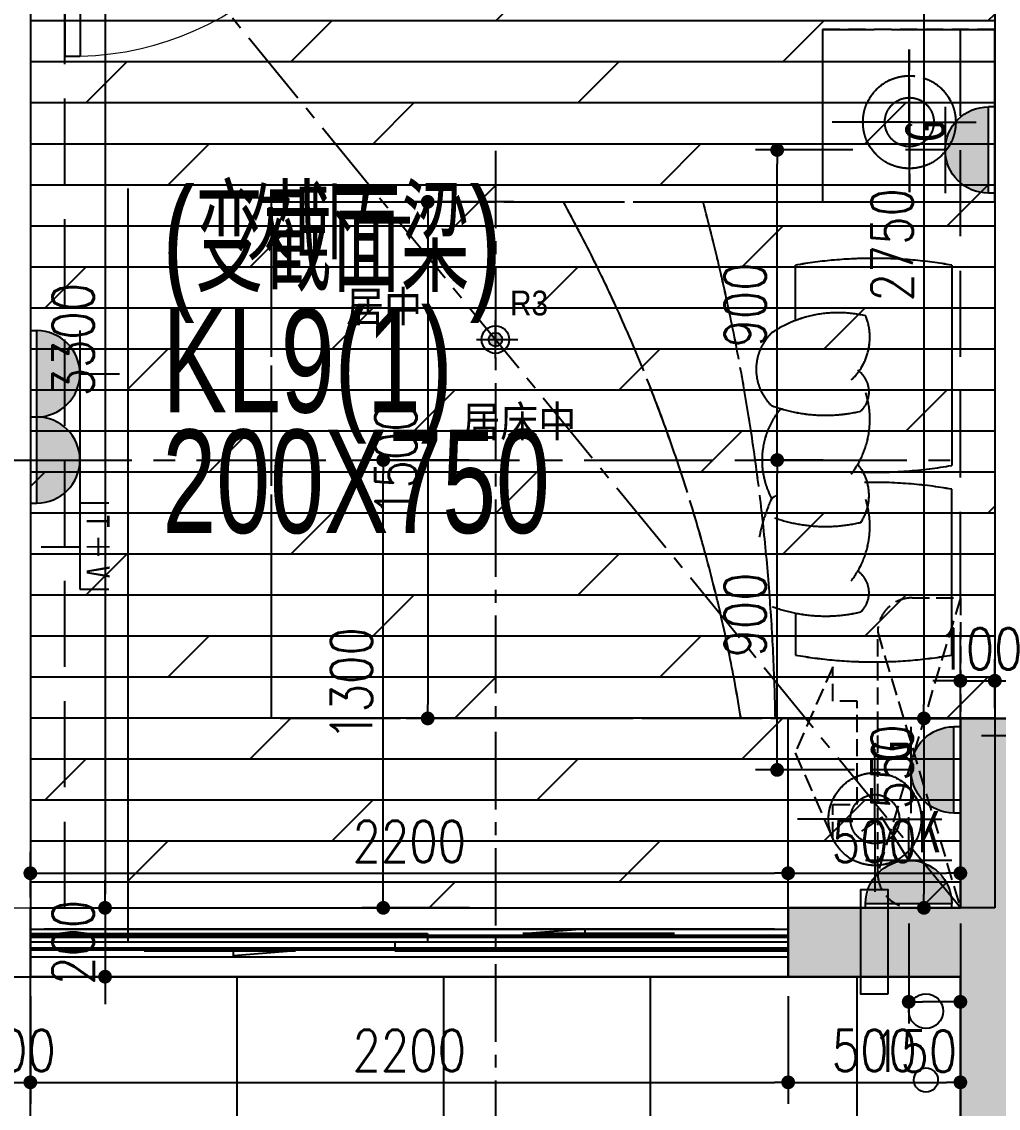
# Model space of a CAD drawing. Header units: inches. Extents: x -2597087 to 134135, y -662679 to 20000.
# Drawn here: x 9745 to 12580, y -17260 to -14104 of the extents above; entities that cross this region are included whole.
import ezdxf
from ezdxf.enums import TextEntityAlignment as Align

# ---------------------------------------------------------------- set-up
doc = ezdxf.new("R2010")
doc.units = ezdxf.units.IN
doc.header["$LTSCALE"] = 100
doc.header["$MEASUREMENT"] = 0
for name, pattern in [('$0$DASH', [0.35, 0.25, -0.1]), ('__DASH', [0.35, 0.25, -0.1]), ('CENTER', [50.8, 31.75, -6.35, 6.35, -6.35]), ('CENTER2', [1.125, 0.75, -0.125, 0.125, -0.125]), ('DASH', [0.35, 0.25, -0.1]), ('DASHDOT2', [12.7, 6.35, -3.175, 0, -3.175]), ('HIDDENX2', [0.75, 0.5, -0.25])]:
    doc.linetypes.add(name, pattern=pattern)
doc.layers.get('0').update_dxf_attribs({"linetype": 'CONTINUOUS'})
doc.layers.get('Defpoints').update_dxf_attribs({"linetype": 'CONTINUOUS'})
for name, color, linetype in [('-04给水图层', 142, 'CENTER'), ('00-墙填充', 8, 'CONTINUOUS'), ('00-墙实线', 6, 'CONTINUOUS'), ('00-梁编号', 2, 'CONTINUOUS'), ('00-梁虚线', 4, 'DASH'), ('Air Conditioner空调机', 147, 'CONTINUOUS'), ('DOOR', 4, 'CONTINUOUS'), ('EQUIP-动力', 3, 'CONTINUOUS'), ('floor', 8, 'CONTINUOUS'), ('PUB_HATCH', 8, 'CONTINUOUS'), ('RC', 1, 'CONTINUOUS'), ('VPIPE-凝结', 99, 'DASH'), ('VPIPE-废水', 91, 'DASH'), ('WALL', 7, 'CONTINUOUS'), ('wall-dim', 3, 'CONTINUOUS'), ('WC', 1, 'CONTINUOUS'), ('天地共', 1, 'CONTINUOUS'), ('天花开线', 4, 'CONTINUOUS'), ('家具', 1, 'DASH'), ('空调', 8, 'CONTINUOUS')]:
    doc.layers.add(name, color=color, linetype=linetype)
doc.layers.add('PUB_TEXT', color=2, linetype='CONTINUOUS', lineweight=0)
doc.layers.add('SEE', color=51, linetype='CONTINUOUS', lineweight=0)
doc.styles.add('_TCH_LABEL', font='COMPLEX', dxfattribs={"bigfont": 'GBCBIG'})
doc.styles.add('st', font='', dxfattribs={"width": 0.7})
doc.styles.get("Standard").update_dxf_attribs({"font": 'txt.shx', "width": 0.8, "bigfont": 'GBCBIG.shx'})
doc.styles.add('STYLE1', font='stylu.ttf')
doc.styles.add('宋体', font='', dxfattribs={"width": 0.8})
doc.styles.add('结构海文', font='haiwenrs2015.shx', dxfattribs={"width": 0.7, "bigfont": 'haiwenhz.shx'})
doc.styles.get('st').set_extended_font_data('SimSun')
doc.styles.get('宋体').set_extended_font_data('SimSun')
doc.dimstyles.new('50', dxfattribs={"dimscale": 50, "dimtxt": 2.4, "dimasz": 0.8, "dimexe": 1.25, "dimexo": 0.6, "dimgap": 0.65, "dimtad": 1, "dimdec": 0, "dimdsep": 46, "dimtxsty": 'Standard', "dimblk1": 'DOT', "dimblk2": 'DOT', "dimsah": 1, "dimcen": 2.5, "dimclrd": 3, "dimclre": 3, "dimclrt": 3, "dimadec": 0, "dimazin": 0, "dimtfac": 1, "dimtdec": 0, "dimtix": 1, "dimtmove": 2, "dimatfit": 0, "dimldrblk": 'DOT', "dimfxl": 5, "dimfxlon": 1, "dimarcsym": 0})

# ---------------------------------------------------------------- blocks, each defined once
blk = doc.blocks.new('$DorLib2D$00000131')
at = {"color": 0, "linetype": 'Continuous'}
for p, q in [((0.15, 0.125), (0.2319, 0.1973)), ((0.2319, 0.1973), (0.2319, 0.125)), ((-0.5, 0.125), (-0.5, 0)), ((0.0192, 0.125), (-0.5, 0.125)), ((0.0192, 0), (0.0192, 0.125)), ((0.35, 0.125), (0.15, 0.125)), ((-0.5, 0), (0.0192, 0)), ((-0.024, 0), (0.5, 0)), ((-0.024, -0.125), (-0.024, 0)), ((0.5, 0), (0.5, -0.125)), ((-0.35, -0.125), (-0.15, -0.125)), ((-0.2319, -0.1973), (-0.2319, -0.125)), ((-0.15, -0.125), (-0.2319, -0.1973)), ((0.5, -0.125), (-0.024, -0.125))]:
    blk.add_line(p, q, dxfattribs=at)
blk = doc.blocks.new('$DorLib2D$00000001')
for p, q in [((0.45, 0.975), (0.5, 0.975)), ((0.45, 0), (0.45, 0.975)), ((0.5, 0), (0.5, 0.975)), ((0.5, 0), (0.45, 0))]:
    blk.add_line(p, q)
at = {"lineweight": 13}
blk.add_arc((0.475, 0), 0.975, 91.4693, 180, dxfattribs=at)
blk = doc.blocks.new('A$C65142D5C')
at = {"layer": '空调', "linetype": 'DASH', "ltscale": 2}
for p, q in [((240, 100), (0, 900)), ((0, 0), (240, 800))]:
    blk.add_line(p, q, dxfattribs=at)
blk.add_lwpolyline([(0, 0), (0, 900), (140, 900, -0.414214), (240, 800), (240, 100, -0.414214), (140, 0)], format="xyb", close=True, dxfattribs=at)
blk.add_lwpolyline([(370, 700), (370, 600), (300, 600), (300, 300), (370, 300), (370, 200), (480, 450)], close=True, dxfattribs=at)
blk = doc.blocks.new('DFG44EWDSDFG')
at = {"layer": 'PUB_HATCH'}
blk.add_hatch(color=6, dxfattribs=at).paths.add_polyline_path([(13069.9, -17777.5), (13069.9, -17577.5), (12669.9, -17577.5), (12669.9, -16127.5), (12469.9, -16127.5), (12469.9, -16677.5), (11969.9, -16677.5), (11969.9, -16877.5), (12469.9, -16877.5), (12469.9, -17777.5)])
at = {"layer": 'Air Conditioner空调机'}
blk.add_lwpolyline([(12259.9, -16927.5), (12259.9, -16624.8), (12179.9, -16624.8), (12179.9, -16927.5)], close=True, dxfattribs=at)
at = {"layer": 'DOOR'}
blk.add_line((11969.9, -16877.5), (9769.9, -16877.5), dxfattribs=at)
at = {"layer": 'SEE'}
blk.add_lwpolyline([(9769.9, -16877.5), (9669.9, -16877.5), (9669.9, -16677.5), (9769.9, -16677.5)], close=True, dxfattribs=at)
at = {"layer": 'VPIPE-凝结', "linetype": 'Continuous'}
blk.add_circle((12369.9, -17177.5), 35, dxfattribs=at)
at = {"layer": 'VPIPE-废水', "linetype": 'Continuous'}
blk.add_circle((12369.9, -16977.5), 50, dxfattribs=at)
at = {"layer": 'WALL'}
for p, q in [((9769.9, -13377.5), (9769.9, -16677.5)), ((12569.9, -13377.5), (12569.9, -16677.5)), ((12669.9, -16127.5), (12469.9, -16127.5)), ((12469.9, -16127.5), (12469.9, -16677.5)), ((9769.9, -16677.5), (9769.9, -16877.5)), ((12569.9, -16677.5), (11969.9, -16677.5)), ((11969.9, -16677.5), (11969.9, -16877.5)), ((9669.9, -16877.5), (9769.9, -16877.5)), ((11969.9, -16877.5), (12469.9, -16877.5)), ((12469.9, -16877.5), (12469.9, -17677.5))]:
    blk.add_line(p, q, dxfattribs=at)
at = {"layer": 'WALL', "color": 7}
for p, q in [((12469.9, -16677.5), (11969.9, -16677.5)), ((11969.9, -16677.5), (11969.9, -16877.5)), ((11969.9, -16877.5), (12469.9, -16877.5)), ((12469.9, -16877.5), (12469.9, -17777.5))]:
    blk.add_line(p, q, dxfattribs=at)
at = {"layer": 'DOOR', "rotation": 180}
for name, p, xscale, yscale, zscale in [('$DorLib2D$00000001', (10319.9, -13327.5), 900, 900, 900), ('$DorLib2D$00000131', (10869.9, -16777.5), 2200, 200, 2200)]:
    blk.add_blockref(name, p, dxfattribs=dict(at, xscale=xscale, yscale=yscale, zscale=zscale))
at = {"layer": '空调', "rotation": 179.9999999066185}
blk.add_blockref('A$C65142D5C', (12469.9, -15777.5), dxfattribs=at)
blk = doc.blocks.new('_Dot')
at = {"color": 0, "linetype": 'ByBlock', "lineweight": -2}
blk.add_line((-0.5, 0), (-1, 0), dxfattribs=at)
at = {"color": 0, "linetype": 'ByBlock', "const_width": 0.5}
blk.add_lwpolyline([(-0.25, 0, 1), (0.25, 0, 1)], format="xyb", close=True, dxfattribs=at)
blk = doc.blocks.new('*D424')
at = {"layer": 'Defpoints', "color": 0, "transparency": 16777216}
for p in [(11520, -14627.5), (10923.5, -16127.5), (11520, -16127.5)]:
    blk.add_point(p, dxfattribs=at)
at = {"layer": 'WC', "color": 3, "lineweight": -2, "transparency": 16777216}
for p, q in [((11173.5, -14627.5), (10861, -14627.5)), ((10923.5, -14667.5), (10923.5, -16087.5)), ((11173.5, -16127.5), (10861, -16127.5))]:
    blk.add_line(p, q, dxfattribs=at)
at = {"layer": 'WC', "color": 3, "lineweight": -2, "transparency": 16777216, "xscale": 40, "yscale": 40, "zscale": 40}
for p, rotation in [((10923.5, -14627.5), 90), ((10923.5, -16127.5), 270)]:
    blk.add_blockref('_Dot', p, dxfattribs=dict(at, rotation=rotation))
at = {"layer": 'WC', "color": 3, "transparency": 16777216, "insert": (10831, -15377.5), "char_height": 120, "attachment_point": 5, "rotation": 90}
blk.add_mtext('1500', dxfattribs=at)
blk = doc.blocks.new('$2134')
h = blk.add_hatch(color=250)
h.dxf.hatch_style = 1
edge = h.paths.add_edge_path()
edge.add_arc((12324.7, 10810.7), 20, 0, 360)
at = {"color": 1}
for p, q in [((12324.7, 10755.7), (12324.7, 10865.7)), ((12269.7, 10810.7), (12389.6, 10810.7))]:
    blk.add_line(p, q, dxfattribs=at)
for radius in [40, 20]:
    blk.add_circle((12324.7, 10810.7), radius, dxfattribs=at)
blk = doc.blocks.new('DREGFDS34DFDFDFFDDFDF')
at = {"layer": 'EQUIP-动力', "color": 8, "linetype": '__DASH', "ltscale": 10}
for p, q in [((40589.2, -14127.5), (40089.2, -14127.5)), ((40089.2, -14127.5), (40089.2, -14627.5)), ((40589.2, -14627.5), (40589.2, -14127.5)), ((40341, -14396), (40341, -14184.9)), ((40348.1, -14396), (40116.7, -14396)), ((40341, -14396), (40341, -14599.2)), ((40348.1, -14396), (40535, -14396)), ((38489.3, -16127.5), (38489.3, -14627.5)), ((38489.3, -14627.5), (40589.2, -14627.5)), ((40089.2, -14627.5), (40589.2, -14627.5)), ((40589.2, -14627.5), (40589.2, -14627.5)), ((40589.2, -14627.5), (40589.2, -16127.5)), ((40010.6, -14972), (40010.6, -14811.6)), ((40464, -14811.6), (40464, -15392.8)), ((40464, -15943.3), (40464, -15462.1)), ((40010.6, -15821.7), (40010.6, -15943.3)), ((40589.2, -16127.5), (38489.3, -16127.5)), ((39989.2, -16127.5), (40489.2, -16127.5)), ((39989.2, -16677.5), (39989.2, -16127.5)), ((40489.2, -16127.5), (40489.2, -16677.5)), ((40241, -16419.9), (40241, -16216.6)), ((40248.1, -16419.9), (40016.7, -16419.9)), ((40241, -16419.9), (40241, -16630.9)), ((40248.1, -16419.9), (40435, -16419.9)), ((40489.2, -16677.5), (39989.2, -16677.5))]:
    blk.add_line(p, q, dxfattribs=at)
for centre, radius in [((40341, -14396), 134.6), ((40341, -14396), 71.1), ((40241, -16419.9), 134.6), ((40241, -16419.9), 71.1)]:
    blk.add_circle(centre, radius, dxfattribs=at)
for centre, radius, start, end in [((35245.4, -16872.2), 4666.7, 9.1833, 28.7518), ((33689.7, -16238.7), 6263.5, 1.01797, 14.90698), ((40237.3, -16086.2), 1294.7, 79.916, 100.084), ((40133.8, -15294.4), 345.1, 76.4447, 123.8917), ((40056.4, -15020.6), 169.9, 313.0537, 21.3114), ((40043.4, -15113.9), 147.1, 133.9253, 225.2804), ((40147.4, -15179.5), 76.7, 313.3749, 55.071), ((39966.4, -15259.1), 260, 322.3924, 17.2793), ((40147.7, -15377.8), 234.3, 140.2181, 208.2991), ((40097.3, -14803), 444.3, 249.2401, 283.3666), ((40083.9, -15479.7), 140.2, 325.948, 39.9987), ((40237.3, -14118.2), 1294.7, 268.3992, 280.084), ((40237.3, -16736.8), 1294.7, 79.916, 91.1525), ((40393.6, -15695.7), 497.3, 155.4242, 169.0902), ((40133.8, -15775.4), 345.1, 121.5334, 123.8917), ((39966.4, -15569.1), 260, 322.3924, 17.2793), ((40097.3, -15125.9), 444.3, 250.5323, 283.3666), ((40147.4, -15762.5), 76.7, 313.3749, 55.071), ((40097.3, -15386), 444.3, 249.7972, 283.3666), ((40237.3, -14668.7), 1294.7, 259.916, 280.084)]:
    blk.add_arc(centre, radius, start, end, dxfattribs=at)
blk = doc.blocks.new('*D497')
at = {"layer": 'Defpoints', "color": 0, "transparency": 16777216}
for p in [(11938, -15377.2), (12101.6, -15377.2), (12192.2, -16277)]:
    blk.add_point(p, dxfattribs=at)
at = {"layer": 'EQUIP-动力', "color": 3, "lineweight": -2, "transparency": 16777216}
for p, q in [((12071.6, -15377.2), (11875.5, -15377.2)), ((11938, -16237), (11938, -15417.2)), ((12162.2, -16277), (11875.5, -16277))]:
    blk.add_line(p, q, dxfattribs=at)
at = {"layer": 'EQUIP-动力', "color": 3, "lineweight": -2, "transparency": 16777216, "xscale": 40, "yscale": 40, "zscale": 40}
for p, rotation in [((11938, -15377.2), 90), ((11938, -16277), 270)]:
    blk.add_blockref('_Dot', p, dxfattribs=dict(at, rotation=rotation))
at = {"layer": 'EQUIP-动力', "color": 3, "transparency": 16777216, "insert": (11845.5, -15827.1), "char_height": 120, "attachment_point": 5, "rotation": 90}
blk.add_mtext('900', dxfattribs=at)
blk = doc.blocks.new('*D498')
at = {"layer": 'Defpoints', "color": 0, "transparency": 16777216}
for p in [(11938, -14476.8), (12188, -14476.8), (12101.6, -15377.2)]:
    blk.add_point(p, dxfattribs=at)
at = {"layer": 'EQUIP-动力', "color": 3, "lineweight": -2, "transparency": 16777216}
for p, q in [((12158, -14476.8), (11875.5, -14476.8)), ((11938, -15337.2), (11938, -14516.8)), ((12071.6, -15377.2), (11875.5, -15377.2))]:
    blk.add_line(p, q, dxfattribs=at)
at = {"layer": 'EQUIP-动力', "color": 3, "lineweight": -2, "transparency": 16777216, "xscale": 40, "yscale": 40, "zscale": 40}
for p, rotation in [((11938, -14476.8), 90), ((11938, -15377.2), 270)]:
    blk.add_blockref('_Dot', p, dxfattribs=dict(at, rotation=rotation))
at = {"layer": 'EQUIP-动力', "color": 3, "transparency": 16777216, "insert": (11845.5, -14927), "char_height": 120, "attachment_point": 5, "rotation": 90}
blk.add_mtext('900', dxfattribs=at)
blk = doc.blocks.new('safre2cdas')
at = {"linetype": 'ByBlock', "lineweight": -2}
h = blk.add_hatch(color=0, dxfattribs=at)
edge = h.paths.add_edge_path()
edge.add_ellipse((-141.7, 0), major_axis=(-88.6, 88.6), ratio=1, start_angle=135, end_angle=315, ccw=False)
edge.add_line((-141.7, -125.2), (-141.7, 125.2))
at = {"color": 0, "linetype": 'ByBlock', "lineweight": -2}
for p, q in [((-160.3, 125.2), (-141.7, 125.2)), ((-141.7, 125.2), (-141.7, -125.2)), ((-16.4, -125.2), (-16.4, 125.2)), ((-16.4, 0), (98.6, 0)), ((-160.3, -125.2), (-141.7, -125.2))]:
    blk.add_line(p, q, dxfattribs=at)
at = {"color": 0, "linetype": 'ByBlock', "lineweight": -2, "extrusion": (0, 0, -1)}
blk.add_ellipse((-141.7, 0), major_axis=(88.6, 88.6), ratio=1, start_param=-0.785398, end_param=2.356194, dxfattribs=at)
blk = doc.blocks.new('PCG7')
at = {"color": 0, "linetype": 'ByBlock', "lineweight": -2}
for p, q in [((-120, 675), (-120, 300)), ((996, 300), (996, 675)), ((-120, 300), (996, 300)), ((450, 300), (450, -201))]:
    blk.add_line(p, q, dxfattribs=at)
at = {"color": 0, "linetype": 'ByBlock', "lineweight": -2, "style": '宋体', "width": 0.8}
for s, p in [('T', (33, 386)), ('＋', (282, 385)), ('V', (690, 386))]:
    blk.add_text(s, height=300, dxfattribs=at).set_placement(p)
blk = doc.blocks.new('ERYUII')
at = {"layer": 'EQUIP-动力'}
blk.add_blockref('safre2cdas', (15061.3, 7091.6), dxfattribs=at)
at = {"layer": 'EQUIP-动力', "style": '宋体', "width": 0.8}
blk.add_text('G', height=115.1, rotation=270.0003, dxfattribs=at).set_placement((15102.8, 7037.3), align=Align.MIDDLE_CENTER)
blk = doc.blocks.new('*D499')
at = {"layer": 'Defpoints', "color": 0, "transparency": 16777216}
for p in [(10794.4, -15377.2), (11073.8, -15377.2), (11224.5, -16677.5)]:
    blk.add_point(p, dxfattribs=at)
at = {"layer": 'EQUIP-动力', "color": 3, "lineweight": -2, "transparency": 16777216}
for p, q in [((11043.8, -15377.2), (10731.9, -15377.2)), ((10794.4, -16637.5), (10794.4, -15417.2)), ((11044.4, -16677.5), (10731.9, -16677.5))]:
    blk.add_line(p, q, dxfattribs=at)
at = {"layer": 'EQUIP-动力', "color": 3, "lineweight": -2, "transparency": 16777216, "xscale": 40, "yscale": 40, "zscale": 40}
for p, rotation in [((10794.4, -15377.2), 90), ((10794.4, -16677.5), 270)]:
    blk.add_blockref('_Dot', p, dxfattribs=dict(at, rotation=rotation))
at = {"layer": 'EQUIP-动力', "color": 3, "transparency": 16777216, "insert": (10701.9, -16027.3), "char_height": 120, "attachment_point": 5, "rotation": 90}
blk.add_mtext('1300', dxfattribs=at)
blk = doc.blocks.new('HJ1')
for p, q in [((-337.8, 478), (-337.8, 444.2)), ((-337.8, 444.2), (337.8, 444.2)), ((337.8, 478), (337.8, 444.2)), ((337.8, 106.4), (-337.8, 106.4)), ((0, 106.4), (-209.3, -232)), ((0, 106.4), (0, -231.4)), ((-209.3, -232), (-370.8, -122.7))]:
    blk.add_line(p, q)
blk.add_arc((0, 444.2), 337.8, 180, 0)
for points in [[(292.6, 275.3), (-292.6, 275.3), (337.8, 444.2), (-337.8, 444.2)], [(168.9, 151.7), (-168.9, 151.7), (292.6, 275.3), (-292.6, 275.3)], [(0, 106.4), (0, 106.4), (168.9, 151.7), (-168.9, 151.7)]]:
    blk.add_solid(points)
at = {"style": '_TCH_LABEL', "flags": 9}
blk.add_attdef('A', (0, -231.4), '', height=0.0135, dxfattribs=at)
blk = doc.blocks.new('*D500')
at = {"layer": 'Defpoints', "color": 0, "transparency": 16777216}
for p in [(12319.9, -16692.9), (12469.9, -16692.9), (12319.9, -16950.4)]:
    blk.add_point(p, dxfattribs=at)
at = {"layer": 'EQUIP-动力', "color": 3, "lineweight": -2, "transparency": 16777216}
for p, q in [((12319.9, -16722.9), (12319.9, -17012.9)), ((12469.9, -16722.9), (12469.9, -17012.9)), ((12429.9, -16950.4), (12359.9, -16950.4))]:
    blk.add_line(p, q, dxfattribs=at)
at = {"layer": 'EQUIP-动力', "color": 3, "lineweight": -2, "transparency": 16777216, "xscale": 40, "yscale": 40, "zscale": 40, "rotation": 180}
blk.add_blockref('_Dot', (12319.9, -16950.4), dxfattribs=at)
at = {"layer": 'EQUIP-动力', "color": 3, "lineweight": -2, "transparency": 16777216, "xscale": 40, "yscale": 40, "zscale": 40}
blk.add_blockref('_Dot', (12469.9, -16950.4), dxfattribs=at)
at = {"layer": 'EQUIP-动力', "color": 3, "transparency": 16777216, "insert": (12337.2, -17094.1), "char_height": 120, "attachment_point": 5}
blk.add_mtext('150', dxfattribs=at)
blk = doc.blocks.new('h54h5h56j56')
at = {"layer": '-04给水图层', "color": 8, "linetype": '$0$DASH', "ltscale": 5}
for p, q in [((35975.1, 10546.2), (35475.1, 10546.2)), ((35475.1, 10546.2), (35475.1, 10046.3)), ((35975.1, 10046.3), (35975.1, 10546.2)), ((35727, 10277.8), (35727, 10488.8)), ((35734.1, 10277.8), (35502.6, 10277.8)), ((35727, 10277.8), (35727, 10074.5)), ((35734.1, 10277.8), (35920.9, 10277.8)), ((33875.2, 8546.3), (33875.2, 10046.3)), ((33875.2, 10046.3), (35975.1, 10046.3)), ((35475.1, 10046.3), (35975.1, 10046.3)), ((35975.1, 10046.3), (35975.1, 10046.3)), ((35975.1, 10046.3), (35975.1, 8546.3)), ((35396.6, 9701.7), (35396.6, 9862.1)), ((35850, 9862.1), (35850, 9280.9)), ((35850, 8730.4), (35850, 9211.6)), ((35396.6, 8852), (35396.6, 8730.4)), ((35975.1, 8546.3), (33875.2, 8546.3)), ((35375.1, 8546.3), (35875.1, 8546.3)), ((35375.1, 7996.3), (35375.1, 8546.3)), ((35875.1, 8546.3), (35875.1, 7996.3)), ((35627, 8253.9), (35627, 8457.1)), ((35634.1, 8253.9), (35402.6, 8253.9)), ((35627, 8253.9), (35627, 8042.8)), ((35634.1, 8253.9), (35820.9, 8253.9)), ((35875.1, 7996.3), (35375.1, 7996.3))]:
    blk.add_line(p, q, dxfattribs=at)
for centre, radius in [((35727, 10277.8), 134.6), ((35727, 10277.8), 71.1), ((35627, 8253.9), 134.6), ((35627, 8253.9), 71.1)]:
    blk.add_circle(centre, radius, dxfattribs=at)
for centre, radius, start, end in [((30631.3, 7801.5), 4666.7, 9.1833, 28.7518), ((29075.6, 8435), 6263.5, 1.01797, 14.90698), ((35623.3, 8587.5), 1294.7, 79.916, 100.084), ((35519.7, 9379.3), 345.1, 76.4447, 123.8917), ((35442.4, 9653.1), 169.9, 313.0537, 21.3114), ((35429.3, 9559.9), 147.1, 133.9253, 225.2804), ((35533.3, 9494.3), 76.7, 313.3749, 55.071), ((35352.4, 9414.6), 260, 322.3924, 17.2793), ((35533.6, 9295.9), 234.3, 140.2181, 208.2991), ((35483.3, 9870.8), 444.3, 249.2401, 283.3666), ((35469.8, 9194), 140.2, 325.948, 39.9987), ((35623.3, 10555.6), 1294.7, 268.3992, 280.084), ((35623.3, 7937), 1294.7, 79.916, 91.1525), ((35779.6, 8978), 497.3, 155.4242, 169.0902), ((35519.7, 8898.3), 345.1, 121.5334, 123.8917), ((35352.4, 9104.6), 260, 322.3924, 17.2793), ((35483.3, 9547.8), 444.3, 250.5323, 283.3666), ((35533.3, 8911.2), 76.7, 313.3749, 55.071), ((35483.3, 9287.7), 444.3, 249.7972, 283.3666), ((35623.3, 10005.1), 1294.7, 259.916, 280.084)]:
    blk.add_arc(centre, radius, start, end, dxfattribs=at)
blk = doc.blocks.new('*D649')
at = {"layer": 'Defpoints', "color": 0, "transparency": 16777216}
for p in [(11969.9, -16577), (9769.9, -16677.5), (11969.9, -16677.5)]:
    blk.add_point(p, dxfattribs=at)
at = {"layer": 'wall-dim', "color": 3, "lineweight": -2, "transparency": 16777216}
for p, q in [((9769.9, -16647.5), (9769.9, -16514.5)), ((11969.9, -16647.5), (11969.9, -16514.5)), ((9809.9, -16577), (11929.9, -16577))]:
    blk.add_line(p, q, dxfattribs=at)
at = {"layer": 'wall-dim', "color": 3, "lineweight": -2, "transparency": 16777216, "xscale": 40, "yscale": 40, "zscale": 40, "rotation": 180}
blk.add_blockref('_Dot', (9769.9, -16577), dxfattribs=at)
at = {"layer": 'wall-dim', "color": 3, "lineweight": -2, "transparency": 16777216, "xscale": 40, "yscale": 40, "zscale": 40}
blk.add_blockref('_Dot', (11969.9, -16577), dxfattribs=at)
at = {"layer": 'wall-dim', "color": 3, "transparency": 16777216, "insert": (10869.9, -16484.5), "char_height": 120, "attachment_point": 5}
blk.add_mtext('2200', dxfattribs=at)
blk = doc.blocks.new('*D650')
at = {"layer": 'Defpoints', "color": 0, "transparency": 16777216}
for p in [(12469.9, -16577), (11969.9, -16677.5), (12469.9, -16677.5)]:
    blk.add_point(p, dxfattribs=at)
at = {"layer": 'wall-dim', "color": 3, "lineweight": -2, "transparency": 16777216}
for p, q in [((11969.9, -16647.5), (11969.9, -16514.5)), ((12469.9, -16647.5), (12469.9, -16514.5)), ((12009.9, -16577), (12429.9, -16577))]:
    blk.add_line(p, q, dxfattribs=at)
at = {"layer": 'wall-dim', "color": 3, "lineweight": -2, "transparency": 16777216, "xscale": 40, "yscale": 40, "zscale": 40, "rotation": 180}
blk.add_blockref('_Dot', (11969.9, -16577), dxfattribs=at)
at = {"layer": 'wall-dim', "color": 3, "lineweight": -2, "transparency": 16777216, "xscale": 40, "yscale": 40, "zscale": 40}
blk.add_blockref('_Dot', (12469.9, -16577), dxfattribs=at)
at = {"layer": 'wall-dim', "color": 3, "transparency": 16777216, "insert": (12219.9, -16484.5), "char_height": 120, "attachment_point": 5}
blk.add_mtext('500', dxfattribs=at)
blk = doc.blocks.new('*D653')
at = {"layer": 'Defpoints', "color": 0, "transparency": 16777216}
for p in [(9669.9, -16877.5), (9769.9, -16877.5), (9769.9, -17184.2)]:
    blk.add_point(p, dxfattribs=at)
at = {"layer": 'wall-dim', "color": 3, "lineweight": -2, "transparency": 16777216}
for p, q in [((9669.9, -16934.2), (9669.9, -17246.7)), ((9769.9, -16934.2), (9769.9, -17246.7)), ((9629.9, -17184.2), (9589.9, -17184.2)), ((9669.9, -17184.2), (9769.9, -17184.2)), ((9809.9, -17184.2), (9849.9, -17184.2))]:
    blk.add_line(p, q, dxfattribs=at)
at = {"layer": 'wall-dim', "color": 3, "lineweight": -2, "transparency": 16777216, "xscale": 40, "yscale": 40, "zscale": 40}
blk.add_blockref('_Dot', (9669.9, -17184.2), dxfattribs=at)
at = {"layer": 'wall-dim', "color": 3, "lineweight": -2, "transparency": 16777216, "xscale": 40, "yscale": 40, "zscale": 40, "rotation": 180}
blk.add_blockref('_Dot', (9769.9, -17184.2), dxfattribs=at)
at = {"layer": 'wall-dim', "color": 3, "transparency": 16777216, "insert": (9719.9, -17091.7), "char_height": 120, "attachment_point": 5}
blk.add_mtext('100', dxfattribs=at)
blk = doc.blocks.new('*D654')
at = {"layer": 'Defpoints', "color": 0, "transparency": 16777216}
for p in [(9769.9, -16877.5), (11969.9, -16877.5), (11969.9, -17184.2)]:
    blk.add_point(p, dxfattribs=at)
at = {"layer": 'wall-dim', "color": 3, "lineweight": -2, "transparency": 16777216}
for p, q in [((9769.9, -16934.2), (9769.9, -17246.7)), ((11969.9, -16934.2), (11969.9, -17246.7)), ((9809.9, -17184.2), (11929.9, -17184.2))]:
    blk.add_line(p, q, dxfattribs=at)
at = {"layer": 'wall-dim', "color": 3, "lineweight": -2, "transparency": 16777216, "xscale": 40, "yscale": 40, "zscale": 40, "rotation": 180}
blk.add_blockref('_Dot', (9769.9, -17184.2), dxfattribs=at)
at = {"layer": 'wall-dim', "color": 3, "lineweight": -2, "transparency": 16777216, "xscale": 40, "yscale": 40, "zscale": 40}
blk.add_blockref('_Dot', (11969.9, -17184.2), dxfattribs=at)
at = {"layer": 'wall-dim', "color": 3, "transparency": 16777216, "insert": (10869.9, -17091.7), "char_height": 120, "attachment_point": 5}
blk.add_mtext('2200', dxfattribs=at)
blk = doc.blocks.new('*D655')
at = {"layer": 'Defpoints', "color": 0, "transparency": 16777216}
for p in [(11969.9, -16877.5), (12469.9, -16877.5), (12469.9, -17184.2)]:
    blk.add_point(p, dxfattribs=at)
at = {"layer": 'wall-dim', "color": 3, "lineweight": -2, "transparency": 16777216}
for p, q in [((11969.9, -16934.2), (11969.9, -17246.7)), ((12469.9, -16934.2), (12469.9, -17246.7)), ((12009.9, -17184.2), (12429.9, -17184.2))]:
    blk.add_line(p, q, dxfattribs=at)
at = {"layer": 'wall-dim', "color": 3, "lineweight": -2, "transparency": 16777216, "xscale": 40, "yscale": 40, "zscale": 40, "rotation": 180}
blk.add_blockref('_Dot', (11969.9, -17184.2), dxfattribs=at)
at = {"layer": 'wall-dim', "color": 3, "lineweight": -2, "transparency": 16777216, "xscale": 40, "yscale": 40, "zscale": 40}
blk.add_blockref('_Dot', (12469.9, -17184.2), dxfattribs=at)
at = {"layer": 'wall-dim', "color": 3, "transparency": 16777216, "insert": (12219.9, -17091.7), "char_height": 120, "attachment_point": 5}
blk.add_mtext('500', dxfattribs=at)
blk = doc.blocks.new('*D661')
at = {"layer": 'Defpoints', "color": 0, "transparency": 16777216}
for p in [(12569.9, -13377.5), (12364, -16127.5), (12569.9, -16127.5)]:
    blk.add_point(p, dxfattribs=at)
at = {"layer": 'wall-dim', "color": 3, "lineweight": -2, "transparency": 16777216}
for p, q in [((12539.9, -13377.5), (12301.5, -13377.5)), ((12364, -13417.5), (12364, -16087.5)), ((12539.9, -16127.5), (12301.5, -16127.5))]:
    blk.add_line(p, q, dxfattribs=at)
at = {"layer": 'wall-dim', "color": 3, "lineweight": -2, "transparency": 16777216, "xscale": 40, "yscale": 40, "zscale": 40}
for p, rotation in [((12364, -13377.5), 90), ((12364, -16127.5), 270)]:
    blk.add_blockref('_Dot', p, dxfattribs=dict(at, rotation=rotation))
at = {"layer": 'wall-dim', "color": 3, "transparency": 16777216, "insert": (12271.5, -14752.5), "char_height": 120, "attachment_point": 5, "rotation": 90}
blk.add_mtext('2750', dxfattribs=at)
blk = doc.blocks.new('*D662')
at = {"layer": 'Defpoints', "color": 0, "transparency": 16777216}
for p in [(12569.9, -16127.5), (12364, -16677.5), (12469.9, -16677.5)]:
    blk.add_point(p, dxfattribs=at)
at = {"layer": 'wall-dim', "color": 3, "lineweight": -2, "transparency": 16777216}
for p, q in [((12539.9, -16127.5), (12301.5, -16127.5)), ((12364, -16167.5), (12364, -16637.5)), ((12439.9, -16677.5), (12301.5, -16677.5))]:
    blk.add_line(p, q, dxfattribs=at)
at = {"layer": 'wall-dim', "color": 3, "lineweight": -2, "transparency": 16777216, "xscale": 40, "yscale": 40, "zscale": 40}
for p, rotation in [((12364, -16127.5), 90), ((12364, -16677.5), 270)]:
    blk.add_blockref('_Dot', p, dxfattribs=dict(at, rotation=rotation))
at = {"layer": 'wall-dim', "color": 3, "transparency": 16777216, "insert": (12271.5, -16267.9), "char_height": 120, "attachment_point": 5, "rotation": 90}
blk.add_mtext('550', dxfattribs=at)
blk = doc.blocks.new('*D663')
at = {"layer": 'Defpoints', "color": 0, "transparency": 16777216}
for p in [(12569.9, -16018.2), (12469.9, -16127.5), (12569.9, -16127.5)]:
    blk.add_point(p, dxfattribs=at)
at = {"layer": 'wall-dim', "color": 3, "lineweight": -2, "transparency": 16777216}
for p, q in [((12469.9, -16097.5), (12469.9, -15955.7)), ((12569.9, -16097.5), (12569.9, -15955.7)), ((12429.9, -16018.2), (12389.9, -16018.2)), ((12469.9, -16018.2), (12569.9, -16018.2)), ((12609.9, -16018.2), (12649.9, -16018.2))]:
    blk.add_line(p, q, dxfattribs=at)
at = {"layer": 'wall-dim', "color": 3, "lineweight": -2, "transparency": 16777216, "xscale": 40, "yscale": 40, "zscale": 40}
blk.add_blockref('_Dot', (12469.9, -16018.2), dxfattribs=at)
at = {"layer": 'wall-dim', "color": 3, "lineweight": -2, "transparency": 16777216, "xscale": 40, "yscale": 40, "zscale": 40, "rotation": 180}
blk.add_blockref('_Dot', (12569.9, -16018.2), dxfattribs=at)
at = {"layer": 'wall-dim', "color": 3, "transparency": 16777216, "insert": (12526.8, -15925.7), "char_height": 120, "attachment_point": 5}
blk.add_mtext('100', dxfattribs=at)
blk = doc.blocks.new('*D665')
at = {"layer": 'Defpoints', "color": 0, "transparency": 16777216}
for p in [(9769.9, -13377.5), (9769.9, -16677.5), (9986.8, -16677.5)]:
    blk.add_point(p, dxfattribs=at)
at = {"layer": 'wall-dim', "color": 3, "lineweight": -2, "transparency": 16777216}
for p, q in [((9799.9, -13377.5), (10049.3, -13377.5)), ((9986.8, -13417.5), (9986.8, -16637.5)), ((9799.9, -16677.5), (10049.3, -16677.5))]:
    blk.add_line(p, q, dxfattribs=at)
at = {"layer": 'wall-dim', "color": 3, "lineweight": -2, "transparency": 16777216, "xscale": 40, "yscale": 40, "zscale": 40}
for p, rotation in [((9986.8, -13377.5), 90), ((9986.8, -16677.5), 270)]:
    blk.add_blockref('_Dot', p, dxfattribs=dict(at, rotation=rotation))
at = {"layer": 'wall-dim', "color": 3, "transparency": 16777216, "insert": (9894.3, -15027.5), "char_height": 120, "attachment_point": 5, "rotation": 90}
blk.add_mtext('3300', dxfattribs=at)
blk = doc.blocks.new('*D666')
at = {"layer": 'Defpoints', "color": 0, "transparency": 16777216}
for p in [(9769.9, -16677.5), (9769.9, -16877.5), (9986.8, -16877.5)]:
    blk.add_point(p, dxfattribs=at)
at = {"layer": 'wall-dim', "color": 3, "lineweight": -2, "transparency": 16777216}
for p, q in [((9986.8, -16637.5), (9986.8, -16597.5)), ((9799.9, -16677.5), (10049.3, -16677.5)), ((9986.8, -16677.5), (9986.8, -16877.5)), ((9799.9, -16877.5), (10049.3, -16877.5)), ((9986.8, -16917.5), (9986.8, -16957.5))]:
    blk.add_line(p, q, dxfattribs=at)
at = {"layer": 'wall-dim', "color": 3, "lineweight": -2, "transparency": 16777216, "xscale": 40, "yscale": 40, "zscale": 40}
for p, rotation in [((9986.8, -16677.5), 270), ((9986.8, -16877.5), 90)]:
    blk.add_blockref('_Dot', p, dxfattribs=dict(at, rotation=rotation))
at = {"layer": 'wall-dim', "color": 3, "transparency": 16777216, "insert": (9894.3, -16777.5), "char_height": 120, "attachment_point": 5, "rotation": 90}
blk.add_mtext('200', dxfattribs=at)
blk = doc.blocks.new('GTDEHD')
at = {"layer": '00-墙填充', "color": 8}
for points in [[(108910.8, -24631.4), (109110.8, -24631.4), (108910.8, -26281.4), (109110.8, -26081.4)], [(108410.8, -25181.4), (108410.8, -25381.4), (108910.8, -25181.4), (108910.8, -25381.4)]]:
    blk.add_solid(points, dxfattribs=at)
at = {"layer": '00-墙实线', "color": 8}
for p, q in [((108910.8, -25181.4), (108910.8, -24631.4)), ((108910.8, -24631.4), (109110.8, -24631.4)), ((108410.8, -25381.4), (108410.8, -25181.4)), ((108410.8, -25181.4), (108910.8, -25181.4)), ((108910.8, -25181.4), (108910.8, -25181.4)), ((108910.8, -25381.4), (108410.8, -25381.4)), ((108910.8, -26281.4), (108910.8, -25381.4))]:
    blk.add_line(p, q, dxfattribs=at)
at = {"layer": '00-梁编号', "color": 8}
blk.add_line((106494.4, -25281.4), (106494.4, -23092.9), dxfattribs=at)
at = {"layer": '00-梁虚线', "color": 8, "ltscale": 10}
for p, q in [((108910.8, -24631.4), (108910.8, -18531.4)), ((106310.8, -25181.4), (106310.8, -19581.4)), ((106310.8, -25181.4), (108410.8, -25181.4))]:
    blk.add_line(p, q, dxfattribs=at)
at = {"layer": '00-梁编号', "color": 8, "style": '结构海文', "width": 0.7}
for s, p in [('(变截面梁)', (106594.4, -23392.9)), ('KL9(1)', (106594.4, -23742.9)), ('200X750', (106594.4, -24092.9))]:
    blk.add_text(s, height=300, dxfattribs=at).set_placement(p)

msp = doc.modelspace()

# ---------------------------------------------------------------- hatches: boundary and pattern name
at = {"layer": 'floor'}
h = msp.add_hatch(dxfattribs=at)
h.set_pattern_fill('DOLMIT', color=256, scale=150, style=0)
h.set_pattern_definition([(0, (12669.92, -12077.45), (3e-14, 119.0613), []), (45, (12669.9, -12077.45), (-238.122, 238.122), [168.378, -336.756])])
h.paths.add_polyline_path([(9769.915, -13377.452), (12569.915, -13377.452), (12569.915, -16127.452), (12469.915, -16127.452), (12469.915, -16677.452), (9769.915, -16677.452)])
h = msp.add_hatch(dxfattribs=at)
h.set_pattern_fill('_USER', color=256, scale=600, double=1, pattern_type=0)
h.set_pattern_definition([(0, (7369.9, -17327.45), (0, 600), []), (90, (7369.9, -17327.45), (-600, 4e-14), [])])
h.paths.add_polyline_path([(6769.915, -16877.452), (12469.915, -16877.452), (12469.915, -18227.452), (6769.915, -18227.452)])

# ---------------------------------------------------------------- linework, layer by layer
at = {"layer": 'EQUIP-动力', "color": 4, "linetype": 'CENTER2', "ltscale": 5}
for points in [[(9689.915, -15377.489), (12449.915, -15377.489)], [(12531.723, -16177.452), (16254.028, -16177.452)]]:
    msp.add_lwpolyline(points, dxfattribs=at)
at = {"layer": 'floor', "color": 1}
for p, q in [((9769.915, -16739.381), (11969.915, -16739.381)), ((9769.915, -16819.381), (11969.915, -16819.381))]:
    msp.add_line(p, q, dxfattribs=at)
at = {"layer": 'floor', "color": 8}
for p, q in [((9769.915, -16756.882), (11969.915, -16756.882)), ((9769.915, -16762.538), (11969.915, -16762.538)), ((9769.915, -16793.801), (11969.915, -16793.801)), ((9769.915, -16799.458), (11969.915, -16799.458))]:
    msp.add_line(p, q, dxfattribs=at)
msp.add_lwpolyline([(11929.915, -16739.381), (9809.915, -16739.381)], dxfattribs=at)
at = {"layer": 'floor'}
msp.add_lwpolyline([(6769.915, -16877.452), (12469.915, -16877.452), (12469.915, -18227.452), (6769.915, -18227.452)], close=True, dxfattribs=at)
at = {"layer": '天地共'}
msp.add_lwpolyline([(9769.915, -16677.452), (11969.915, -16677.452), (11969.915, -16877.452), (9769.915, -16877.452)], close=True, dxfattribs=at)
at = {"layer": '天花开线', "linetype": 'CENTER2', "ltscale": 3}
msp.add_line((11119.915, -14479.009), (11119.915, -17978.349), dxfattribs=at)
msp.add_lwpolyline([(12469.915, -16677.452), (9769.915, -13377.452)], dxfattribs=at)
at = {"layer": '家具', "color": 2, "linetype": 'HIDDENX2'}
for p, q in [((12569.915, -14127.489), (12069.915, -14127.489)), ((12569.915, -14627.452), (12569.915, -14127.489)), ((11969.915, -16127.452), (12469.915, -16127.452)), ((12469.915, -16127.452), (12469.915, -16677.452)), ((12469.915, -16677.452), (11969.915, -16677.452))]:
    msp.add_line(p, q, dxfattribs=at)
at = {"layer": '家具', "color": 8, "linetype": 'HIDDENX2'}
for p, q in [((12321.774, -14395.971), (12321.774, -14184.888)), ((12328.876, -14395.971), (12097.436, -14395.971)), ((12321.774, -14395.971), (12321.774, -14599.224)), ((12328.876, -14395.971), (12515.736, -14395.971)), ((12221.774, -16419.85), (12221.774, -16216.597)), ((12228.876, -16419.85), (11997.436, -16419.85)), ((12221.774, -16419.85), (12221.774, -16630.932)), ((12228.876, -16419.85), (12415.736, -16419.85))]:
    msp.add_line(p, q, dxfattribs=at)
at = {"layer": '家具', "linetype": 'HIDDENX2'}
msp.add_line((12069.915, -14627.452), (12569.915, -14627.452), dxfattribs=at)
at = {"layer": '家具', "color": 2, "linetype": 'HIDDENX2'}
for points in [[(12069.915, -14127.489), (12069.915, -14627.452)], [(11969.915, -16677.452), (11969.915, -16127.452)]]:
    msp.add_lwpolyline(points, dxfattribs=at)
msp.add_lwpolyline([(12569.915, -14627.452), (12569.915, -14627.452), (12569.915, -16127.452), (10469.995, -16127.452), (10469.995, -14627.452)], close=True, dxfattribs=at)
at = {"layer": '家具', "color": 8, "linetype": 'HIDDENX2'}
for points in [[(11991.378, -14971.984), (11991.378, -14811.577, -0.08822747), (12444.751, -14811.577), (12444.751, -15392.826, -0.0510289), (12181.897, -15412.321)], [(12180.766, -15235.192, -0.15001535), (11920.591, -15218.383, -0.42115785), (11922.05, -15007.915)], [(11991.378, -15821.726), (11991.378, -15943.328, 0.08822747), (12444.751, -15943.328), (12444.751, -15462.078, 0.04906799), (12192.023, -15442.34, 0.04906799)], [(11885.985, -15601.614, -0.05969993), (11922.05, -15488.898)], [(12180.766, -15558.176, -0.14425519), (11929.999, -15544.812)], [(12180.766, -15818.23, -0.14753074), (11924.638, -15802.932)]]:
    msp.add_lwpolyline(points, format="xyb", dxfattribs=at)
at = {"layer": '家具', "linetype": 'HIDDENX2'}
for centre in [(12321.774, -14395.971), (12221.774, -16419.85)]:
    msp.add_circle(centre, 134.605, dxfattribs=at)
at = {"layer": '家具', "color": 8, "linetype": 'HIDDENX2'}
for centre in [(12321.774, -14395.971), (12221.774, -16419.85)]:
    msp.add_circle(centre, 71.116, dxfattribs=at)
at = {"layer": '家具', "linetype": 'HIDDENX2'}
for centre, radius, start, end in [((7226.12, -16872.235), 4666.749, 9.183309, 28.751815), ((5670.419, -16238.729), 6263.454, 1.01797, 14.9069776)]:
    msp.add_arc(centre, radius, start, end, dxfattribs=at)
at = {"layer": '家具', "color": 8, "linetype": 'HIDDENX2'}
for centre, radius, start, end in [((12114.504, -15294.406), 345.131, 76.44474, 123.891713), ((12037.15, -15020.623), 169.862, 313.053696, 21.311448), ((12128.105, -15179.456), 76.68, 313.374851, 55.07102), ((11947.17, -15259.087), 259.959, 322.392436, 17.279262), ((12128.386, -15377.802), 234.344, 140.218062, 208.299071), ((12064.618, -15479.68), 140.185, 325.94798, 39.998669), ((12114.504, -15775.389), 345.131, 121.533352, 123.891713), ((11947.17, -15569.141), 259.959, 322.392436, 17.279262), ((12128.105, -15762.493), 76.68, 313.374851, 55.07102)]:
    msp.add_arc(centre, radius, start, end, dxfattribs=at)

# ---------------------------------------------------------------- block references
at = {"layer": '-04给水图层'}
msp.add_blockref('h54h5h56j56', (-23405.213, -24673.725), dxfattribs=at)
msp.add_blockref('DFG44EWDSDFG', (0, 0))
at = {"layer": '00-梁虚线'}
msp.add_blockref('GTDEHD', (-96440.852, 8503.907), dxfattribs=at)
at = {"layer": 'EQUIP-动力', "color": 2}
msp.add_blockref('DREGFDS34DFDFDFFDDFDF', (-28019.272, 0), dxfattribs=at)
at = {"layer": 'EQUIP-动力', "color": 2, "rotation": 180}
for p in [(27470.92, -7385.225), (27370.92, -9185.368)]:
    msp.add_blockref('ERYUII', p, dxfattribs=at)
at = {"layer": 'EQUIP-动力', "xscale": -1, "rotation": 180}
for p in [(9930.187, -15126.701), (9930.187, -15377.192)]:
    msp.add_blockref('safre2cdas', p, dxfattribs=at)
at = {"layer": 'EQUIP-动力', "xscale": 0.2240000003948813, "yscale": 0.2240000003948813, "zscale": 0.2240000003948813, "rotation": 270.0000035732714}
msp.add_blockref('PCG7', (9846.551, -15529.385), dxfattribs=at)
at = {"layer": 'EQUIP-动力', "color": 5}
ref = msp.add_blockref('HJ1', (12319.93, -16500.175), dxfattribs=dict(at, xscale=-0.3708590045571327, yscale=0.3708590045571327, zscale=0.3708590045571327, rotation=180))
ref.add_attrib('K', 'K', dxfattribs={"height": 120, "style": '宋体', "width": 0.796875}).set_placement((12378.64, -16552.073), align=Align.BOTTOM_CENTER)
at = {"layer": 'RC'}
msp.add_blockref('$2134', (-1204.746, -25838.103), dxfattribs=at)

# ---------------------------------------------------------------- texts
at = {"layer": 'EQUIP-动力', "color": 4, "linetype": 'DASHDOT2', "ltscale": 0.1, "style": 'STYLE1', "width": 0.9}
msp.add_text('居床中', height=90, dxfattribs=at).set_placement((11023.366, -15310.223))
at = {"layer": 'PUB_TEXT', "linetype": 'ByBlock', "style": 'st', "width": 0.7}
msp.add_text('次卧一', height=180, dxfattribs=at).set_placement((10363.119, -14776.707))
at = {"layer": 'RC', "color": 4, "linetype": 'DASHDOT2', "ltscale": 0.1, "style": 'STYLE1', "width": 0.9}
msp.add_text('R3', height=72, dxfattribs=at).set_placement((11162.385, -14957.29))
at = {"layer": '天花开线', "linetype": 'DASHDOT2', "ltscale": 0.1, "style": 'STYLE1', "width": 0.9}
msp.add_text('居中', height=90, dxfattribs=at).set_placement((10686.521, -14976.481))

# ---------------------------------------------------------------- dimensions: what is measured, and where the dimension line sits
at = {"layer": 'EQUIP-动力', "color": 2}
for base, p1, p2, picture, middle in [((11938.015, -14476.836), (12101.578, -15377.192), (12187.984, -14476.836), '*D498', (11845.515, -14927.014)), ((11938.015, -15377.192), (12192.188, -16276.979), (12101.578, -15377.192), '*D497', (11845.515, -15827.085))]:
    dim = msp.add_linear_dim(base=base, p1=p1, p2=p2, angle=90, dimstyle='50', dxfattribs=at)
    dim.commit()
    dim.dimension.update_dxf_attribs({"geometry": picture, "text_midpoint": middle})
at = {"layer": 'EQUIP-动力'}
dim = msp.add_linear_dim(base=(10794.439, -15377.192), p1=(11224.509, -16677.452), p2=(11073.823, -15377.192), angle=90, dimstyle='50', dxfattribs=at)
dim.commit()
dim.dimension.update_dxf_attribs({"geometry": '*D499', "text_midpoint": (10701.939, -16027.322)})
dim = msp.add_linear_dim(base=(12319.915, -16950.368), p1=(12469.915, -16692.875), p2=(12319.915, -16692.875), angle=180, dimstyle='50', dxfattribs=at)
dim.commit()
dim.dimension.update_dxf_attribs({"geometry": '*D500', "text_midpoint": (12337.239, -17094.072), "dimtype": 160})
at = {"layer": 'wall-dim'}
for base, p1, p2, picture, middle in [((9986.821, -16677.452), (9769.915, -13377.452), (9769.915, -16677.452), '*D665', (9894.321, -15027.452)), ((12364.018, -16127.452), (12569.915, -13377.452), (12569.915, -16127.452), '*D661', (12271.518, -14752.452)), ((9986.821, -16877.452), (9769.915, -16677.452), (9769.915, -16877.452), '*D666', (9894.321, -16777.452))]:
    dim = msp.add_linear_dim(base=base, p1=p1, p2=p2, angle=90, dimstyle='50', override={"dimarcsym": 2}, dxfattribs=at)
    dim.commit()
    dim.dimension.update_dxf_attribs({"geometry": picture, "text_midpoint": middle})
dim = msp.add_linear_dim(base=(12569.915, -16018.204), p1=(12469.915, -16127.452), p2=(12569.915, -16127.452), dimstyle='50', override={"dimarcsym": 2}, dxfattribs=at)
dim.commit()
dim.dimension.update_dxf_attribs({"geometry": '*D663', "text_midpoint": (12526.83, -15925.704), "dimtype": 160})
dim = msp.add_linear_dim(base=(12364.018, -16677.452), p1=(12569.915, -16127.452), p2=(12469.915, -16677.452), angle=90, dimstyle='50', override={"dimarcsym": 2}, dxfattribs=at)
dim.commit()
dim.dimension.update_dxf_attribs({"geometry": '*D662', "text_midpoint": (12271.518, -16267.932), "dimtype": 160})
for base, p1, p2, picture, middle in [((11969.915, -16576.972), (9769.915, -16677.452), (11969.915, -16677.452), '*D649', (10869.915, -16484.472)), ((12469.915, -16576.972), (11969.915, -16677.452), (12469.915, -16677.452), '*D650', (12219.915, -16484.472)), ((9769.915, -17184.217), (9669.915, -16877.452), (9769.915, -16877.452), '*D653', (9719.915, -17091.717)), ((11969.915, -17184.217), (9769.915, -16877.452), (11969.915, -16877.452), '*D654', (10869.915, -17091.717)), ((12469.915, -17184.217), (11969.915, -16877.452), (12469.915, -16877.452), '*D655', (12219.915, -17091.717))]:
    dim = msp.add_linear_dim(base=base, p1=p1, p2=p2, dimstyle='50', override={"dimarcsym": 2}, dxfattribs=at)
    dim.commit()
    dim.dimension.update_dxf_attribs({"geometry": picture, "text_midpoint": middle})
at = {"layer": 'WC'}
dim = msp.add_linear_dim(base=(10923.47, -16127.452), p1=(11519.955, -14627.452), p2=(11519.955, -16127.452), angle=90, dimstyle='50', dxfattribs=at)
dim.commit()
dim.dimension.update_dxf_attribs({"geometry": '*D424', "text_midpoint": (10830.97, -15377.452)})

doc.saveas('drawing.dxf')
